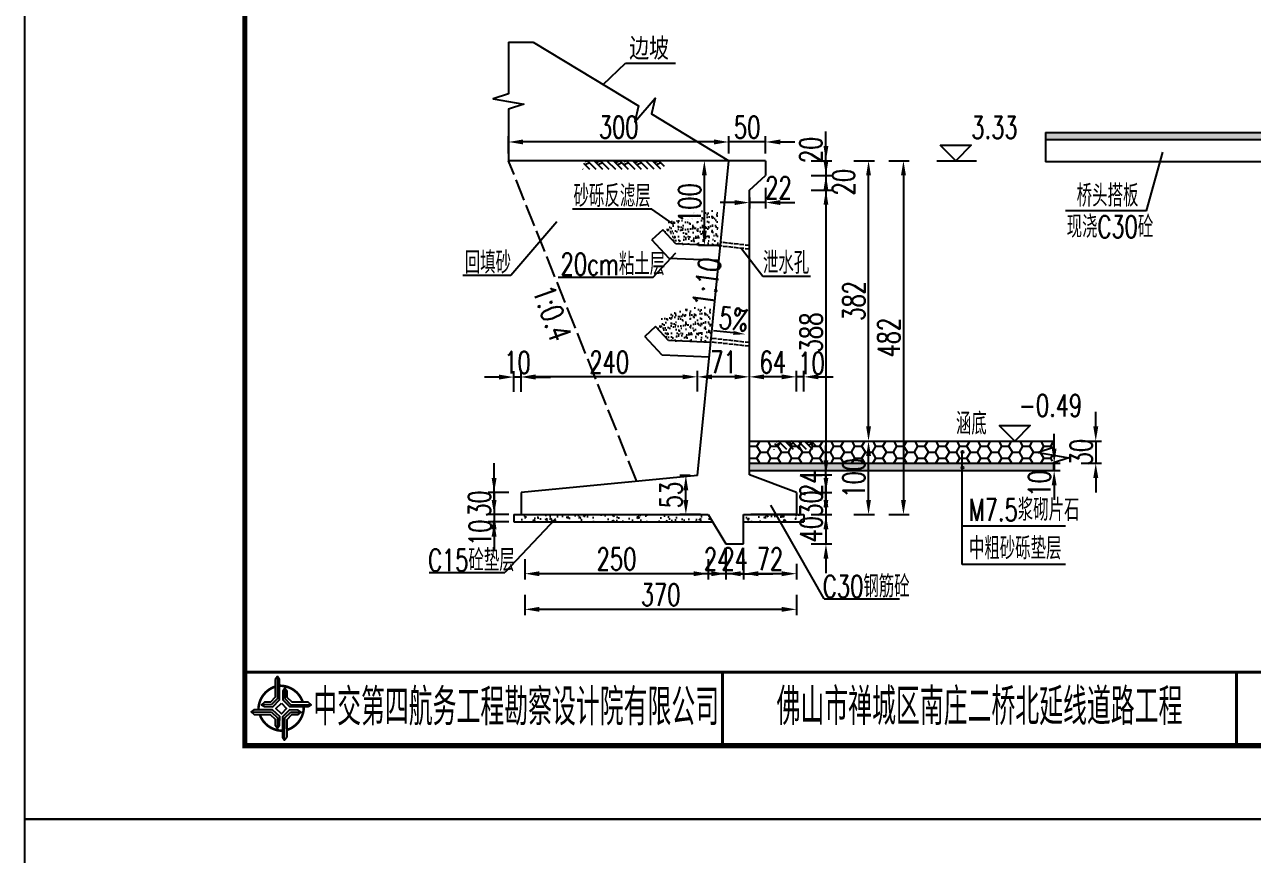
# Model space of a CAD drawing. Header units: millimetres. Extents: x -475 to 1205, y -1212 to 867.
# Drawn here: x -475.2 to -308, y 565.1 to 678.1 of the extents above; entities that cross this region are included whole.
import ezdxf
from ezdxf.enums import TextEntityAlignment as Align

# ---------------------------------------------------------------- set-up
doc = ezdxf.new("R2010")
doc.units = ezdxf.units.MM
doc.header["$LTSCALE"] = 0.25
doc.header["$PDMODE"] = 32
doc.header["$PDSIZE"] = 0.5
doc.linetypes.add('ACAD_ISO02W100', pattern=[15, 12, -3])
doc.linetypes.add('HIDDEN', pattern=[0.375, 0.25, -0.125])
for name, color, linetype in [('DIM', 2, 'Continuous'), ('lk', 7, 'Continuous'), ('图框', 7, 'Continuous'), ('填充', 8, 'Continuous'), ('文字', 7, 'Continuous'), ('文字字符', 7, 'Continuous'), ('标注', 4, 'Continuous'), ('次轮廓线', 7, 'Continuous'), ('箱体', 1, 'Continuous'), ('虚线', 2, 'ACAD_ISO02W100'), ('钢筋', 6, 'Continuous')]:
    doc.layers.add(name, color=color, linetype=linetype)
doc.styles.get("Standard").update_dxf_attribs({"font": 'simplex1.shx', "width": 0.7, "bigfont": 'hztxt.shx'})
doc.styles.add('XGsz', font='simplex1.shx', dxfattribs={"width": 0.8, "bigfont": 'hztxt.shx'})
doc.dimstyles.new('STANDARD-100', dxfattribs={"dimscale": 0, "dimtxt": 3, "dimasz": 2, "dimexe": 0.8, "dimexo": 1, "dimgap": 0.5, "dimtad": 1, "dimdec": 0, "dimlfac": 10, "dimzin": 9, "dimdsep": 46, "dimtxsty": 'Standard', "dimcen": 0.5, "dimclrd": 256, "dimclre": 256, "dimclrt": 7, "dimadec": 0, "dimazin": 2, "dimtfac": 1, "dimtdec": 0, "dimtix": 1, "dimtmove": 2, "dimatfit": 3, "dimfxl": 0, "dimtolj": 1, "dimtzin": 0, "dimlwd": -1, "dimlwe": -1, "dimarcsym": 0})

# ---------------------------------------------------------------- blocks, each defined once
blk = doc.blocks.new('*D384')
at = {"layer": 'Defpoints', "color": 0}
for p in [(-409.29, 662.13), (-409.29, 659.58), (-379.29, 659.58)]:
    blk.add_point(p, dxfattribs=at)
at = {"layer": '标注'}
for p, q in [((-409.29, 660.58), (-409.29, 662.93)), ((-381.29, 662.13), (-407.29, 662.13)), ((-379.29, 660.58), (-379.29, 662.93))]:
    blk.add_line(p, q, dxfattribs=at)
for points in [[(-407.29, 662.47), (-407.29, 661.8), (-409.29, 662.13)], [(-381.29, 662.47), (-381.29, 661.8), (-379.29, 662.13)]]:
    blk.add_solid(points, dxfattribs=at)
at = {"layer": '标注', "color": 7, "insert": (-394.29, 664.13), "char_height": 3, "attachment_point": 5}
blk.add_mtext('\\A1;300', dxfattribs=at)
blk = doc.blocks.new('*D402')
at = {"layer": 'Defpoints', "color": 0}
for p in [(-342.07, 621.38), (-342.07, 618.38), (-329.34, 618.38)]:
    blk.add_point(p, dxfattribs=at)
at = {"layer": '标注'}
for p, q in [((-329.34, 623.38), (-329.34, 625.38)), ((-331.34, 621.38), (-328.54, 621.38)), ((-329.34, 621.38), (-329.34, 618.38)), ((-331.34, 618.38), (-328.54, 618.38)), ((-329.34, 616.38), (-329.34, 614.38))]:
    blk.add_line(p, q, dxfattribs=at)
for points in [[(-329.67, 623.38), (-329, 623.38), (-329.34, 621.38)], [(-329.67, 616.38), (-329, 616.38), (-329.34, 618.38)]]:
    blk.add_solid(points, dxfattribs=at)
at = {"layer": '标注', "color": 7, "insert": (-331.34, 619.88), "char_height": 3, "attachment_point": 5, "rotation": 90}
blk.add_mtext('\\A1;30', dxfattribs=at)
blk = doc.blocks.new('*D403')
at = {"layer": 'Defpoints', "color": 0}
for p in [(-341.96, 618.38), (-341.96, 617.38), (-335, 617.38)]:
    blk.add_point(p, dxfattribs=at)
at = {"layer": '标注'}
for p, q in [((-335, 620.38), (-335, 622.38)), ((-337, 618.38), (-334.2, 618.38)), ((-337, 617.38), (-334.2, 617.38)), ((-335, 618.38), (-335, 617.38)), ((-335, 615.38), (-335, 613.38))]:
    blk.add_line(p, q, dxfattribs=at)
for points in [[(-335.33, 620.38), (-334.67, 620.38), (-335, 618.38)], [(-335.33, 615.38), (-334.67, 615.38), (-335, 617.38)]]:
    blk.add_solid(points, dxfattribs=at)
at = {"layer": '标注', "color": 7, "insert": (-337, 615.62), "char_height": 3, "attachment_point": 5, "rotation": 90}
blk.add_mtext('\\A1;10', dxfattribs=at)
blk = doc.blocks.new('*D385')
at = {"layer": 'Defpoints', "color": 0}
for p in [(-407.07, 611.38), (-370.09, 607.28), (-407.07, 598.47)]:
    blk.add_point(p, dxfattribs=at)
at = {"layer": '标注'}
for p, q in [((-407.07, 600.47), (-407.07, 597.67)), ((-370.09, 600.47), (-370.09, 597.67)), ((-372.09, 598.47), (-405.07, 598.47))]:
    blk.add_line(p, q, dxfattribs=at)
for points in [[(-405.07, 598.81), (-405.07, 598.14), (-407.07, 598.47)], [(-372.09, 598.81), (-372.09, 598.14), (-370.09, 598.47)]]:
    blk.add_solid(points, dxfattribs=at)
at = {"layer": '标注', "color": 7, "insert": (-388.58, 600.47), "char_height": 3, "attachment_point": 5}
blk.add_mtext('\\A1;370', dxfattribs=at)
blk = doc.blocks.new('*D386')
at = {"layer": 'Defpoints', "color": 0}
for p in [(-376.49, 630.14), (-376.49, 627.95), (-370.09, 621.39)]:
    blk.add_point(p, dxfattribs=at)
at = {"layer": '标注'}
for p, q in [((-376.49, 628.95), (-376.49, 630.94)), ((-370.09, 628.14), (-370.09, 630.94)), ((-372.09, 630.14), (-374.49, 630.14))]:
    blk.add_line(p, q, dxfattribs=at)
for points in [[(-374.49, 630.47), (-374.49, 629.81), (-376.49, 630.14)], [(-372.09, 630.47), (-372.09, 629.81), (-370.09, 630.14)]]:
    blk.add_solid(points, dxfattribs=at)
at = {"layer": '标注', "color": 7, "insert": (-373.29, 632.14), "char_height": 3, "attachment_point": 5}
blk.add_mtext('\\A1;64', dxfattribs=at)
blk = doc.blocks.new('*D387')
at = {"layer": 'Defpoints', "color": 0}
for p in [(-377.29, 605.66), (-370.09, 605.66), (-377.29, 603.33)]:
    blk.add_point(p, dxfattribs=at)
at = {"layer": '标注'}
for p, q in [((-377.29, 604.66), (-377.29, 602.53)), ((-370.09, 604.66), (-370.09, 602.53)), ((-372.09, 603.33), (-375.29, 603.33))]:
    blk.add_line(p, q, dxfattribs=at)
for points in [[(-375.29, 603.66), (-375.29, 602.99), (-377.29, 603.33)], [(-372.09, 603.66), (-372.09, 602.99), (-370.09, 603.33)]]:
    blk.add_solid(points, dxfattribs=at)
at = {"layer": '标注', "color": 7, "insert": (-373.69, 605.33), "char_height": 3, "attachment_point": 5}
blk.add_mtext('\\A1;72', dxfattribs=at)
blk = doc.blocks.new('*D388')
at = {"layer": 'Defpoints', "color": 0}
for p in [(-370.09, 659.58), (-370.04, 657.58), (-366.07, 657.58)]:
    blk.add_point(p, dxfattribs=at)
at = {"layer": '标注'}
for p, q in [((-366.07, 661.58), (-366.07, 663.58)), ((-368.07, 659.58), (-365.27, 659.58)), ((-366.07, 659.58), (-366.07, 657.58)), ((-368.07, 657.58), (-365.27, 657.58)), ((-366.07, 655.58), (-366.07, 653.58))]:
    blk.add_line(p, q, dxfattribs=at)
for points in [[(-366.4, 661.58), (-365.74, 661.58), (-366.07, 659.58)], [(-366.4, 655.58), (-365.74, 655.58), (-366.07, 657.58)]]:
    blk.add_solid(points, dxfattribs=at)
at = {"layer": '标注', "color": 7, "insert": (-368.11, 661.05), "char_height": 3, "attachment_point": 5, "rotation": 90}
blk.add_mtext('\\A1;20', dxfattribs=at)
blk = doc.blocks.new('*D389')
at = {"layer": 'Defpoints', "color": 0}
for p in [(-368.99, 657.58), (-370.09, 655.58), (-366.07, 655.58)]:
    blk.add_point(p, dxfattribs=at)
at = {"layer": '标注'}
for p, q in [((-366.07, 659.58), (-366.07, 661.58)), ((-367.99, 657.58), (-365.27, 657.58)), ((-366.07, 657.58), (-366.07, 655.58)), ((-368.07, 655.58), (-365.27, 655.58)), ((-366.07, 653.58), (-366.07, 651.58))]:
    blk.add_line(p, q, dxfattribs=at)
for points in [[(-366.4, 659.58), (-365.74, 659.58), (-366.07, 657.58)], [(-366.4, 653.58), (-365.74, 653.58), (-366.07, 655.58)]]:
    blk.add_solid(points, dxfattribs=at)
at = {"layer": '标注', "color": 7, "insert": (-363.66, 656.66), "char_height": 3, "attachment_point": 5, "rotation": 90}
blk.add_mtext('\\A1;20', dxfattribs=at)
blk = doc.blocks.new('*D390')
at = {"layer": 'Defpoints', "color": 0}
for p in [(-367.02, 659.58), (-366.04, 611.38), (-355.52, 611.38)]:
    blk.add_point(p, dxfattribs=at)
at = {"layer": '标注'}
for p, q in [((-357.52, 659.58), (-354.72, 659.58)), ((-355.52, 657.58), (-355.52, 613.38)), ((-357.52, 611.38), (-354.72, 611.38))]:
    blk.add_line(p, q, dxfattribs=at)
for points in [[(-355.85, 657.58), (-355.18, 657.58), (-355.52, 659.58)], [(-355.85, 613.38), (-355.18, 613.38), (-355.52, 611.38)]]:
    blk.add_solid(points, dxfattribs=at)
at = {"layer": '标注', "color": 7, "insert": (-357.52, 635.48), "char_height": 3, "attachment_point": 5, "rotation": 90}
blk.add_mtext('\\A1;482', dxfattribs=at)
blk = doc.blocks.new('*D391')
at = {"layer": 'Defpoints', "color": 0}
for p in [(-368.18, 655.58), (-369.3, 616.78), (-366.07, 616.78)]:
    blk.add_point(p, dxfattribs=at)
at = {"layer": '标注'}
for p, q in [((-367.18, 655.58), (-365.27, 655.58)), ((-366.07, 653.58), (-366.07, 618.78)), ((-368.07, 616.78), (-365.27, 616.78))]:
    blk.add_line(p, q, dxfattribs=at)
for points in [[(-366.4, 653.58), (-365.74, 653.58), (-366.07, 655.58)], [(-366.4, 618.78), (-365.74, 618.78), (-366.07, 616.78)]]:
    blk.add_solid(points, dxfattribs=at)
at = {"layer": '标注', "color": 7, "insert": (-368.07, 636.18), "char_height": 3, "attachment_point": 5, "rotation": 90}
blk.add_mtext('\\A1;388', dxfattribs=at)
blk = doc.blocks.new('*D392')
at = {"layer": 'Defpoints', "color": 0}
for p in [(-364.05, 621.38), (-360.27, 621.38), (-364.05, 611.38)]:
    blk.add_point(p, dxfattribs=at)
at = {"layer": '标注'}
for p, q in [((-362.27, 621.38), (-359.47, 621.38)), ((-360.27, 613.38), (-360.27, 619.38)), ((-362.27, 611.38), (-359.47, 611.38))]:
    blk.add_line(p, q, dxfattribs=at)
for points in [[(-360.6, 619.38), (-359.94, 619.38), (-360.27, 621.38)], [(-360.6, 613.38), (-359.94, 613.38), (-360.27, 611.38)]]:
    blk.add_solid(points, dxfattribs=at)
at = {"layer": '标注', "color": 7, "insert": (-362.27, 616.38), "char_height": 3, "attachment_point": 5, "rotation": 90}
blk.add_mtext('\\A1;100', dxfattribs=at)
blk = doc.blocks.new('*D393')
at = {"layer": 'Defpoints', "color": 0}
for p in [(-370.09, 616.78), (-366.89, 614.38), (-366.07, 614.38)]:
    blk.add_point(p, dxfattribs=at)
at = {"layer": '标注'}
for p, q in [((-366.07, 618.78), (-366.07, 620.78)), ((-368.07, 616.78), (-365.27, 616.78)), ((-366.07, 616.78), (-366.07, 614.38)), ((-366.07, 614.38), (-365.27, 614.38)), ((-366.07, 612.38), (-366.07, 610.38))]:
    blk.add_line(p, q, dxfattribs=at)
for points in [[(-366.4, 618.78), (-365.74, 618.78), (-366.07, 616.78)], [(-366.4, 612.38), (-365.74, 612.38), (-366.07, 614.38)]]:
    blk.add_solid(points, dxfattribs=at)
at = {"layer": '标注', "color": 7, "insert": (-368.07, 615.58), "char_height": 3, "attachment_point": 5, "rotation": 90}
blk.add_mtext('\\A1;24', dxfattribs=at)
blk = doc.blocks.new('*D394')
at = {"layer": 'Defpoints', "color": 0}
for p in [(-366.57, 611.38), (-370.09, 607.38), (-366.07, 607.38)]:
    blk.add_point(p, dxfattribs=at)
at = {"layer": '标注'}
for p, q in [((-366.07, 613.38), (-366.07, 615.38)), ((-366.07, 611.38), (-365.27, 611.38)), ((-366.07, 611.38), (-366.07, 607.38)), ((-368.07, 607.38), (-365.27, 607.38)), ((-366.07, 605.38), (-366.07, 603.38))]:
    blk.add_line(p, q, dxfattribs=at)
for points in [[(-366.4, 613.38), (-365.74, 613.38), (-366.07, 611.38)], [(-366.4, 605.38), (-365.74, 605.38), (-366.07, 607.38)]]:
    blk.add_solid(points, dxfattribs=at)
at = {"layer": '标注', "color": 7, "insert": (-368.07, 609.38), "char_height": 3, "attachment_point": 5, "rotation": 90}
blk.add_mtext('\\A1;40', dxfattribs=at)
blk = doc.blocks.new('*D395')
at = {"layer": 'Defpoints', "color": 0}
for p in [(-370.09, 614.38), (-370.09, 611.38), (-366.07, 611.38)]:
    blk.add_point(p, dxfattribs=at)
at = {"layer": '标注'}
for p, q in [((-366.07, 616.38), (-366.07, 618.38)), ((-368.07, 614.38), (-365.27, 614.38)), ((-366.07, 614.38), (-366.07, 611.38)), ((-368.07, 611.38), (-365.27, 611.38)), ((-366.07, 609.38), (-366.07, 607.38))]:
    blk.add_line(p, q, dxfattribs=at)
for points in [[(-366.4, 616.38), (-365.74, 616.38), (-366.07, 614.38)], [(-366.4, 609.38), (-365.74, 609.38), (-366.07, 611.38)]]:
    blk.add_solid(points, dxfattribs=at)
at = {"layer": '标注', "color": 7, "insert": (-368.07, 612.88), "char_height": 3, "attachment_point": 5, "rotation": 90}
blk.add_mtext('\\A1;30', dxfattribs=at)
blk = doc.blocks.new('*D396')
at = {"layer": 'Defpoints', "color": 0}
for p in [(-407.07, 611.38), (-382.09, 608.05), (-407.07, 603.33)]:
    blk.add_point(p, dxfattribs=at)
at = {"layer": '标注'}
for p, q in [((-407.07, 605.33), (-407.07, 602.53)), ((-382.09, 605.33), (-382.09, 602.53)), ((-384.09, 603.33), (-405.07, 603.33))]:
    blk.add_line(p, q, dxfattribs=at)
for points in [[(-405.07, 603.66), (-405.07, 602.99), (-407.07, 603.33)], [(-384.09, 603.66), (-384.09, 602.99), (-382.09, 603.33)]]:
    blk.add_solid(points, dxfattribs=at)
at = {"layer": '标注', "color": 7, "insert": (-394.58, 605.33), "char_height": 3, "attachment_point": 5}
blk.add_mtext('\\A1;250', dxfattribs=at)
blk = doc.blocks.new('*D397')
at = {"layer": 'Defpoints', "color": 0}
for p in [(-407.57, 630.14), (-383.57, 616.69), (-407.57, 612.88)]:
    blk.add_point(p, dxfattribs=at)
at = {"layer": '标注'}
for p, q in [((-407.57, 628.14), (-407.57, 630.94)), ((-383.57, 628.14), (-383.57, 630.94)), ((-385.57, 630.14), (-405.57, 630.14))]:
    blk.add_line(p, q, dxfattribs=at)
for points in [[(-405.57, 630.47), (-405.57, 629.81), (-407.57, 630.14)], [(-385.57, 630.47), (-385.57, 629.81), (-383.57, 630.14)]]:
    blk.add_solid(points, dxfattribs=at)
at = {"layer": '标注', "color": 7, "insert": (-395.57, 632.14), "char_height": 3, "attachment_point": 5}
blk.add_mtext('\\A1;240', dxfattribs=at)
blk = doc.blocks.new('*D404')
at = {"layer": 'Defpoints', "color": 0}
for p in [(-379.69, 607.38), (-377.29, 607.38), (-379.69, 603.33)]:
    blk.add_point(p, dxfattribs=at)
at = {"layer": '标注'}
for p, q in [((-379.69, 605.33), (-379.69, 602.53)), ((-377.29, 605.33), (-377.29, 602.53)), ((-381.69, 603.33), (-383.69, 603.33)), ((-377.29, 603.33), (-379.69, 603.33)), ((-375.29, 603.33), (-373.29, 603.33))]:
    blk.add_line(p, q, dxfattribs=at)
for points in [[(-381.69, 603.66), (-381.69, 602.99), (-379.69, 603.33)], [(-375.29, 603.66), (-375.29, 602.99), (-377.29, 603.33)]]:
    blk.add_solid(points, dxfattribs=at)
at = {"layer": '标注', "color": 7, "insert": (-378.49, 605.33), "char_height": 3, "attachment_point": 5}
blk.add_mtext('\\A1;24', dxfattribs=at)
blk = doc.blocks.new('*D405')
at = {"layer": 'Defpoints', "color": 0}
for p in [(-379.69, 607.38), (-382.09, 605.9), (-382.09, 603.33)]:
    blk.add_point(p, dxfattribs=at)
at = {"layer": '标注'}
for p, q in [((-379.69, 605.33), (-379.69, 602.53)), ((-382.09, 604.9), (-382.09, 602.53)), ((-384.09, 603.33), (-386.09, 603.33)), ((-379.69, 603.33), (-382.09, 603.33)), ((-377.69, 603.33), (-375.69, 603.33))]:
    blk.add_line(p, q, dxfattribs=at)
for points in [[(-384.09, 603.66), (-384.09, 602.99), (-382.09, 603.33)], [(-377.69, 603.66), (-377.69, 602.99), (-379.69, 603.33)]]:
    blk.add_solid(points, dxfattribs=at)
at = {"layer": '标注', "color": 7, "insert": (-380.89, 605.33), "char_height": 3, "attachment_point": 5}
blk.add_mtext('\\A1;24', dxfattribs=at)
blk = doc.blocks.new('*D398')
at = {"layer": 'Defpoints', "color": 0}
for p in [(-383.56, 630.14), (-376.49, 622.33), (-383.56, 616.79)]:
    blk.add_point(p, dxfattribs=at)
at = {"layer": '标注'}
for p, q in [((-383.56, 628.14), (-383.56, 630.94)), ((-376.49, 628.14), (-376.49, 630.94)), ((-378.49, 630.14), (-381.56, 630.14))]:
    blk.add_line(p, q, dxfattribs=at)
for points in [[(-381.56, 630.47), (-381.56, 629.81), (-383.56, 630.14)], [(-378.49, 630.47), (-378.49, 629.81), (-376.49, 630.14)]]:
    blk.add_solid(points, dxfattribs=at)
at = {"layer": '标注', "color": 7, "insert": (-380.03, 632.14), "char_height": 3, "attachment_point": 5}
blk.add_mtext('\\A1;71', dxfattribs=at)
blk = doc.blocks.new('*D406')
at = {"layer": 'Defpoints', "color": 0}
for p in [(-407.57, 614.38), (-411.24, 611.38), (-408.57, 611.38)]:
    blk.add_point(p, dxfattribs=at)
at = {"layer": '标注'}
for p, q in [((-411.24, 616.38), (-411.24, 618.38)), ((-409.24, 614.38), (-412.04, 614.38)), ((-411.24, 614.38), (-411.24, 611.38)), ((-409.57, 611.38), (-412.04, 611.38)), ((-411.24, 609.38), (-411.24, 607.38))]:
    blk.add_line(p, q, dxfattribs=at)
for points in [[(-411.58, 616.38), (-410.91, 616.38), (-411.24, 614.38)], [(-411.58, 609.38), (-410.91, 609.38), (-411.24, 611.38)]]:
    blk.add_solid(points, dxfattribs=at)
at = {"layer": '标注', "color": 7, "insert": (-413.24, 612.88), "char_height": 3, "attachment_point": 5, "rotation": 90}
blk.add_mtext('\\A1;30', dxfattribs=at)
blk = doc.blocks.new('*D407')
at = {"layer": 'Defpoints', "color": 0}
for p in [(-385.14, 616.69), (-383.57, 616.69), (-382.09, 611.38)]:
    blk.add_point(p, dxfattribs=at)
at = {"layer": '标注'}
for p, q in [((-384.57, 616.69), (-385.94, 616.69)), ((-385.14, 613.38), (-385.14, 614.69)), ((-383.14, 611.38), (-385.94, 611.38))]:
    blk.add_line(p, q, dxfattribs=at)
for points in [[(-385.47, 614.69), (-384.81, 614.69), (-385.14, 616.69)], [(-385.47, 613.38), (-384.81, 613.38), (-385.14, 611.38)]]:
    blk.add_solid(points, dxfattribs=at)
at = {"layer": '标注', "color": 7, "insert": (-387.14, 614.04), "char_height": 3, "attachment_point": 5, "rotation": 90}
blk.add_mtext('\\A1;53', dxfattribs=at)
blk = doc.blocks.new('*D399')
at = {"layer": 'Defpoints', "color": 0}
for p in [(-365.9, 659.58), (-360.27, 659.58), (-363.43, 621.38)]:
    blk.add_point(p, dxfattribs=at)
at = {"layer": '标注'}
for p, q in [((-362.27, 659.58), (-359.47, 659.58)), ((-360.27, 623.38), (-360.27, 657.58)), ((-362.27, 621.38), (-359.47, 621.38))]:
    blk.add_line(p, q, dxfattribs=at)
for points in [[(-360.6, 657.58), (-359.94, 657.58), (-360.27, 659.58)], [(-360.6, 623.38), (-359.94, 623.38), (-360.27, 621.38)]]:
    blk.add_solid(points, dxfattribs=at)
at = {"layer": '标注', "color": 7, "insert": (-362.27, 640.48), "char_height": 3, "attachment_point": 5, "rotation": 90}
blk.add_mtext('\\A1;382', dxfattribs=at)
blk = doc.blocks.new('*D400')
at = {"layer": 'Defpoints', "color": 0}
for p in [(-370.09, 630.14), (-370.09, 622.36), (-369.09, 621.08)]:
    blk.add_point(p, dxfattribs=at)
at = {"layer": '标注'}
for p, q in [((-370.09, 628.14), (-370.09, 630.94)), ((-369.09, 628.14), (-369.09, 630.94)), ((-372.09, 630.14), (-374.09, 630.14)), ((-369.09, 630.14), (-370.09, 630.14)), ((-367.09, 630.14), (-365.09, 630.14))]:
    blk.add_line(p, q, dxfattribs=at)
for points in [[(-372.09, 630.47), (-372.09, 629.81), (-370.09, 630.14)], [(-367.09, 630.47), (-367.09, 629.81), (-369.09, 630.14)]]:
    blk.add_solid(points, dxfattribs=at)
at = {"layer": '标注', "color": 7, "insert": (-368.04, 632), "char_height": 3, "attachment_point": 5}
blk.add_mtext('\\A1;10', dxfattribs=at)
blk = doc.blocks.new('*D408')
at = {"layer": 'Defpoints', "color": 0}
for p in [(-374.29, 657.58), (-376.48, 655.58), (-376.48, 653.88)]:
    blk.add_point(p, dxfattribs=at)
at = {"layer": '标注'}
for p, q in [((-374.29, 655.88), (-374.29, 653.08)), ((-378.48, 653.88), (-380.48, 653.88)), ((-376.48, 654.58), (-376.48, 653.08)), ((-374.29, 653.88), (-376.48, 653.88)), ((-372.29, 653.88), (-370.29, 653.88))]:
    blk.add_line(p, q, dxfattribs=at)
for points in [[(-378.48, 654.21), (-378.48, 653.54), (-376.48, 653.88)], [(-372.29, 654.21), (-372.29, 653.54), (-374.29, 653.88)]]:
    blk.add_solid(points, dxfattribs=at)
at = {"layer": '标注', "color": 7, "insert": (-372.53, 655.9), "char_height": 3, "attachment_point": 5}
blk.add_mtext('\\A1;22', dxfattribs=at)
blk = doc.blocks.new('*D401')
at = {"layer": 'Defpoints', "color": 0}
for p in [(-379.29, 662.13), (-379.29, 659.58), (-374.29, 659.58)]:
    blk.add_point(p, dxfattribs=at)
at = {"layer": '标注'}
for p, q in [((-381.29, 662.13), (-383.29, 662.13)), ((-379.29, 660.58), (-379.29, 662.93)), ((-374.29, 662.13), (-379.29, 662.13)), ((-374.29, 660.58), (-374.29, 662.93)), ((-372.29, 662.13), (-370.29, 662.13))]:
    blk.add_line(p, q, dxfattribs=at)
for points in [[(-381.29, 662.47), (-381.29, 661.8), (-379.29, 662.13)], [(-372.29, 662.47), (-372.29, 661.8), (-374.29, 662.13)]]:
    blk.add_solid(points, dxfattribs=at)
at = {"layer": '标注', "color": 7, "insert": (-376.79, 664.13), "char_height": 3, "attachment_point": 5}
blk.add_mtext('\\A1;50', dxfattribs=at)
blk = doc.blocks.new('*D409')
at = {"layer": 'Defpoints', "color": 0}
for p in [(-408.57, 630.11), (-408.57, 611.38), (-407.57, 611.38)]:
    blk.add_point(p, dxfattribs=at)
at = {"layer": '标注'}
for p, q in [((-408.57, 628.11), (-408.57, 630.91)), ((-407.57, 628.11), (-407.57, 630.91)), ((-410.57, 630.11), (-412.57, 630.11)), ((-407.57, 630.11), (-408.57, 630.11)), ((-405.57, 630.11), (-403.57, 630.11))]:
    blk.add_line(p, q, dxfattribs=at)
for points in [[(-410.57, 630.44), (-410.57, 629.77), (-408.57, 630.11)], [(-405.57, 630.44), (-405.57, 629.77), (-407.57, 630.11)]]:
    blk.add_solid(points, dxfattribs=at)
at = {"layer": '标注', "color": 7, "insert": (-408.07, 632.11), "char_height": 3, "attachment_point": 5}
blk.add_mtext('\\A1;10', dxfattribs=at)
blk = doc.blocks.new('*D438')
at = {"layer": 'Defpoints', "color": 0}
for p in [(-382.62, 659.58), (-376.48, 659.58), (-376.48, 648.03)]:
    blk.add_point(p, dxfattribs=at)
at = {"layer": '标注'}
for p, q in [((-380.62, 659.58), (-383.42, 659.58)), ((-382.62, 650.03), (-382.62, 657.58)), ((-380.62, 648.03), (-383.42, 648.03))]:
    blk.add_line(p, q, dxfattribs=at)
for points in [[(-382.96, 657.58), (-382.29, 657.58), (-382.62, 659.58)], [(-382.96, 650.03), (-382.29, 650.03), (-382.62, 648.03)]]:
    blk.add_solid(points, dxfattribs=at)
at = {"layer": '标注', "color": 7, "insert": (-384.62, 653.8), "char_height": 3, "attachment_point": 5, "rotation": 90}
blk.add_mtext('\\A1;100', dxfattribs=at)
blk = doc.blocks.new('tb')
at = {"lineweight": -3}
h = blk.add_hatch(color=256, dxfattribs=at)
h.paths.add_polyline_path([(-1.23, -0.13), (-3.78, -0.14), (-4.14, -0.41), (-1.4, -0.44), (-0.56, -1.24), (-0.54, -2.62), (-0.27, -2.2), (-0.26, -1.06)])
h.paths.add_polyline_path([(0.13, -1.08), (0.14, -3.86), (0.41, -4.26), (0.44, -1.24), (1.25, -0.43), (2.66, -0.43), (2.26, -0.16), (1.07, -0.15)])
h.paths.add_polyline_path([(1.08, 0.3), (3.62, 0.3), (4.02, 0.56), (1.25, 0.57), (0.43, 1.39), (0.43, 2.8), (0.16, 2.41), (0.15, 1.24)])
h.paths.add_polyline_path([(-0.28, 1.21), (-0.28, 3.99), (-0.56, 4.39), (-0.57, 1.41), (-1.38, 0.6), (-2.74, 0.56), (-2.33, 0.3), (-1.2, 0.29)])
for p, q in [((-0.56, 4.39), (-0.57, 1.41)), ((0.43, 2.8), (0.43, 1.39)), ((-1.38, 0.6), (-2.74, 0.56)), ((-0.57, 1.41), (-1.38, 0.6)), ((0.43, 1.39), (1.25, 0.57)), ((1.25, 0.57), (4.02, 0.56)), ((-4.14, -0.41), (-1.4, -0.44)), ((-1.4, -0.44), (-0.56, -1.24)), ((-0.56, -1.24), (-0.54, -2.62)), ((0.41, -4.26), (0.44, -1.24)), ((0.44, -1.24), (1.25, -0.43)), ((1.25, -0.43), (2.66, -0.43))]:
    blk.add_line(p, q, dxfattribs=at)
at = {"lineweight": -3, "flags": 128}
for points in [[(-0.9, 3.99), (-0.9, 1.58), (-1.53, 0.91), (-2.34, 0.91), (-2.74, 0.56), (-2.33, 0.3), (-1.2, 0.29), (-0.28, 1.21), (-0.28, 3.99), (-0.56, 4.39)], [(3.62, 0.92), (1.43, 0.92), (0.77, 1.54), (0.77, 2.38), (0.43, 2.8), (0.16, 2.41), (0.15, 1.24), (1.08, 0.3), (3.62, 0.3), (4.02, 0.56)], [(-0.04, 0.77), (0.68, 0.04), (-0.04, -0.69), (-0.77, 0.05)], [(-3.73, -0.76), (-1.54, -0.76), (-0.89, -1.39), (-0.89, -2.21), (-0.54, -2.62), (-0.27, -2.2), (-0.26, -1.06), (-1.23, -0.13), (-3.78, -0.14), (-4.14, -0.41)], [(0.75, -3.85), (0.75, -1.43), (1.4, -0.78), (2.26, -0.78), (2.66, -0.43), (2.26, -0.16), (1.07, -0.15), (0.13, -1.08), (0.14, -3.86), (0.41, -4.26)]]:
    blk.add_lwpolyline(points, close=True, dxfattribs=at)
at = {"lineweight": -3, "const_width": 0.35, "flags": 128}
for points in [[(-0.9, 3.02, 0.324167), (-3.16, -0.14)], [(2.88, 0.92, 0.324403), (-0.24, 3.15)], [(0.75, -2.86, 0.325418), (3.02, 0.26)], [(-2.98, -0.76, 0.322976), (0.14, -2.98)]]:
    blk.add_lwpolyline(points, format="xyb", dxfattribs=at)
blk = doc.blocks.new('*D615')
at = {"layer": 'Defpoints', "color": 0}
for p in [(-411.24, 610.38), (-407.57, 611.38), (-407.57, 610.38)]:
    blk.add_point(p, dxfattribs=at)
at = {"layer": '标注'}
for p, q in [((-411.24, 613.38), (-411.24, 615.38)), ((-409.24, 611.38), (-412.04, 611.38)), ((-409.24, 610.38), (-412.04, 610.38)), ((-411.24, 611.38), (-411.24, 610.38)), ((-411.24, 608.38), (-411.24, 606.38))]:
    blk.add_line(p, q, dxfattribs=at)
for points in [[(-411.58, 613.38), (-410.91, 613.38), (-411.24, 611.38)], [(-411.58, 608.38), (-410.91, 608.38), (-411.24, 610.38)]]:
    blk.add_solid(points, dxfattribs=at)
at = {"layer": '标注', "color": 7, "insert": (-413.16, 608.91), "char_height": 3, "attachment_point": 5, "rotation": 90}
blk.add_mtext('\\A1;10', dxfattribs=at)
blk = doc.blocks.new('123')
at = {"layer": '图框', "color": 2}
blk.add_lwpolyline([(370.03, 635.68), (370.03, 932.68), (-49.97, 932.68), (-49.97, 635.68)], close=True, dxfattribs=at)

msp = doc.modelspace()

# ---------------------------------------------------------------- hatches: boundary and pattern name
at = {"layer": 'DIM'}
h = msp.add_hatch(dxfattribs=at)
h.set_pattern_fill('ANSI31', color=8, scale=5, style=0)
h.set_pattern_definition([(135, (-363.37974, 728.7242), (0.4419417, 0.4419417), [])])
edge = h.paths.add_edge_path()
edge.add_line((-399.002, 659.576), (-393.335, 659.576))
edge.add_line((-393.335, 659.576), (-393.335, 658.435))
edge.add_line((-393.335, 658.435), (-399.195, 658.435))
h = msp.add_hatch(dxfattribs=at)
h.set_pattern_fill('ANSI31', color=8, scale=5, style=0)
h.set_pattern_definition([(135, (-358.0839, 728.7242), (0.4419417, 0.4419417), [])])
edge = h.paths.add_edge_path()
edge.add_line((-393.706, 659.576), (-388.04, 659.576))
edge.add_line((-388.04, 659.576), (-388.04, 658.435))
edge.add_line((-388.04, 658.435), (-393.899, 658.435))
h = msp.add_hatch(dxfattribs=at)
h.set_pattern_fill('ANSI31', color=8, scale=5, style=0)
h.set_pattern_definition([(135, (-337.3658, 690.5242), (0.4419417, 0.4419417), [])])
edge = h.paths.add_edge_path()
edge.add_line((-372.988, 621.376), (-367.322, 621.376))
edge.add_line((-367.322, 621.376), (-367.322, 620.235))
edge.add_line((-367.322, 620.235), (-373.181, 620.235))
at = {"layer": '填充'}
h = msp.add_hatch(dxfattribs=at)
h.set_pattern_fill('AR-SAND', color=256, scale=0.02, style=0)
h.set_pattern_definition([(37.5, (-480.57915, 558.7288), (-0.0320006, 0.9788265), [0, -0.77216, 0, -0.8636, 0, -0.8255]), (7.5, (-480.5792, 558.7288), (0.899047, 1.43365), [0, -0.41656, 0, -0.69596, 0, -0.2667]), (327.5, (-481.204, 558.7288), (1.581985, 0.0028744), [0, -0.254, 0, -0.9144, 0, -1.1938]), (317.5, (-481.204, 558.7288), (1.527113, 0.445859), [0, -0.127, 0, -0.59944, 0, -0.6858])])
edge = h.paths.add_edge_path()
edge.add_spline(control_points=[(-380.788, 652.731), (-382.799, 652.953), (-385.432, 652.711), (-387.088, 651.526)], knot_values=[0, 0, 0, 0, 6.0685249, 6.0685249, 6.0685249, 6.0685249], degree=3, periodic=0)
edge.add_spline(control_points=[(-387.088, 651.526), (-387.598, 651.162), (-388.016, 650.708), (-388.294, 650.151)], knot_values=[6.0685249, 6.0685249, 6.0685249, 6.0685249, 7.9368424, 7.9368424, 7.9368424, 7.9368424], degree=3, periodic=0)
edge.add_line((-388.294, 650.151), (-386.521, 648.238))
edge.add_line((-386.521, 648.238), (-380.788, 647.994))
edge.add_line((-380.788, 647.994), (-380.788, 652.731))
h = msp.add_hatch(dxfattribs=at)
h.set_pattern_fill('AR-SAND', color=256, scale=0.02, style=0)
h.set_pattern_definition([(37.5, (-481.55135, 545.5617), (-0.0320006, 0.9788265), [0, -0.77216, 0, -0.8636, 0, -0.8255]), (7.5, (-481.5514, 545.5617), (0.899047, 1.43365), [0, -0.41656, 0, -0.69596, 0, -0.2667]), (327.5, (-482.1762, 545.5617), (1.581985, 0.0028744), [0, -0.254, 0, -0.9144, 0, -1.1938]), (317.5, (-482.1762, 545.5617), (1.527113, 0.445859), [0, -0.127, 0, -0.59944, 0, -0.6858])])
edge = h.paths.add_edge_path()
edge.add_spline(control_points=[(-381.761, 639.564), (-383.771, 639.785), (-386.404, 639.543), (-388.061, 638.359)], knot_values=[0, 0, 0, 0, 6.0685249, 6.0685249, 6.0685249, 6.0685249], degree=3, periodic=0)
edge.add_spline(control_points=[(-388.061, 638.359), (-388.571, 637.995), (-388.988, 637.541), (-389.266, 636.984)], knot_values=[6.0685249, 6.0685249, 6.0685249, 6.0685249, 7.9368424, 7.9368424, 7.9368424, 7.9368424], degree=3, periodic=0)
edge.add_line((-389.266, 636.984), (-387.493, 635.071))
edge.add_line((-387.493, 635.071), (-381.761, 634.827))
edge.add_line((-381.761, 634.827), (-381.761, 639.564))
h = msp.add_hatch(dxfattribs=at)
h.set_pattern_fill('HONEY', color=256, scale=0.3, style=0)
h.set_pattern_definition([(0, (615.1403, 2305.1414), (1.42875, 0.824889), [0.9525, -1.905]), (120, (615.1403, 2305.1414), (-1.42874983, 0.8248893), [0.9525, -1.905]), (60, (615.1403, 2305.1414), (1.7e-07, 1.6497783), [-1.905, 0.9525])])
h.paths.add_polyline_path([(-335.083, 620.529), (-335.083, 621.376), (-376.364, 621.376), (-376.304, 618.376), (-334.491, 618.376), (-334.491, 618.508), (-335.303, 618.508), (-334.722, 619.419), (-337.183, 619.829)])
h = msp.add_hatch(dxfattribs=at)
h.set_pattern_fill('AR-SAND', color=256, scale=0.01, style=0)
h.set_pattern_definition([(37.5, (615.1403, 2305.1414), (-0.01600031, 0.48941324), [0, -0.38608, 0, -0.4318, 0, -0.41275]), (7.5, (615.1403, 2305.1414), (0.44952328, 0.7168251), [0, -0.20828, 0, -0.34798, 0, -0.13335]), (327.5, (614.8279, 2305.1414), (0.79099237, 0.001437185), [0, -0.127, 0, -0.4572, 0, -0.5969]), (317.5, (614.8279, 2305.1414), (0.76355645, 0.22292932), [0, -0.0635, 0, -0.29972, 0, -0.3429])])
h.paths.add_polyline_path([(-351.082, 618.376), (-356.045, 618.376), (-356.045, 617.376), (-351.082, 617.376)])
h.paths.add_polyline_path([(-356.045, 618.376), (-365.354, 618.376), (-365.354, 617.376), (-356.045, 617.376)])
h.paths.add_polyline_path([(-365.354, 618.376), (-376.304, 618.376), (-376.284, 617.376), (-365.354, 617.376)])
h.paths.add_polyline_path([(-335.083, 617.376), (-335.083, 618.376), (-351.082, 618.376), (-351.082, 617.376)])
at = {"layer": '标注'}
h = msp.add_hatch(dxfattribs=at)
h.set_pattern_fill('AR-HBONE', color=8, scale=0.005, style=0)
h.set_pattern_definition([(45, (0, 4.35846), (7e-17, 0.7184205), [1.524, -0.508]), (135, (0.3592, 4.71767), (7e-17, 0.7184205), [1.524, -0.508])])
h.paths.add_polyline_path([(-290.99, 663.422), (-336.19, 663.422), (-336.19, 662.422), (-286.69, 662.422), (-286.19, 662.122), (-286.19, 662.422), (-221.696, 662.422), (-221.257, 663.422)])
h.paths.add_polyline_path([(-216.59, 662.422), (-216.59, 662.122), (-216.09, 662.422), (-166.59, 662.422), (-166.59, 663.422), (-221.257, 663.422), (-221.696, 662.422)])
at = {"layer": '钢筋'}
h = msp.add_hatch(dxfattribs=at)
h.set_pattern_fill('AR-CONC', color=8, scale=0.0125, style=0)
h.set_pattern_definition([(130, (-445.0428, -222.3558), (-2.2773084, -0.1992386), [0.238125, -2.619375]), (185, (-445.0428, -222.3558), (0.440535, 2.388208), [0.1905, -2.0955]), (79.549, (-445.2325, -222.3724), (-1.836781, 2.1889586), [0.202375, -2.226125]), (133.8158, (-445.0428, -221.7208), (-3.388488, -0.525529), [0.357187, -3.929063]), (83.3644, (-445.325, -221.7646), (-2.967553, 3.09282), [0.303562, -3.339187]), (188.816, (-445.0428, -221.7208), (-2.967558, 3.092814), [0.28575, -3.14325]), (159, (-445.3603, -221.8795), (-1.895186, -1.278319), [0.238125, -2.619375]), (214, (-445.3603, -221.8795), (-0.7725254, 2.3023496), [0.1905, -2.0955]), (108.5486, (-445.5182, -221.986), (-2.667706, 1.024036), [0.202375, -2.226125]), (142.5, (-445.0428, -222.3558), (-0.03860754, 1.056938), [0, -2.0701, 0, -2.12725, 0, -2.1034375]), (172.5, (-445.0428, -222.3558), (-0.8352458, 1.2522572), [0, -1.21285, 0, -2.022475, 0, -0.8016875]), (212.5, (-444.3347, -222.3558), (-1.6948824, -0.0716093), [0, -0.79375, 0, -2.4765, 0, -3.286125]), (222.5, (-444.0172, -222.3558), (-1.8516148, 0.3178311), [0, -1.031875, 0, -1.64465, 0, -2.333625])])
h.paths.add_polyline_path([(-377.286, 611.376), (-369.086, 611.376), (-369.086, 610.376), (-377.286, 610.376)])
h.paths.add_polyline_path([(-407.746, 611.376), (-382.086, 611.376), (-381.486, 610.376), (-407.746, 610.376)])

# ---------------------------------------------------------------- linework, layer by layer
for p, q in [((-409.288, 675.741), (-405.945, 675.741)), ((-379.288, 659.576), (-409.288, 659.576)), ((-376.484, 621.376), (-335.083, 621.376)), ((-376.484, 618.376), (-335.083, 618.376)), ((-376.484, 617.376), (-335.083, 617.376))]:
    msp.add_line(p, q)
at = {"ltscale": 2}
for p, q in [((-336.19, 663.422), (-211.79, 663.422)), ((-336.19, 663.422), (-336.19, 662.422)), ((-350.99, 659.576), (-345.572, 659.576)), ((-388.294, 650.151), (-389.761, 648.791)), ((-387.39, 646.24), (-389.761, 648.791)), ((-386.521, 648.238), (-388.294, 650.151)), ((-380.788, 647.994), (-386.521, 648.238)), ((-380.788, 645.994), (-387.39, 646.24)), ((-389.266, 636.984), (-390.733, 635.624)), ((-387.493, 635.071), (-389.266, 636.984)), ((-388.362, 633.073), (-390.733, 635.624)), ((-381.761, 634.827), (-387.493, 635.071)), ((-381.96, 632.834), (-388.362, 633.073))]:
    msp.add_line(p, q, dxfattribs=at)
at = {"linetype": 'HIDDEN'}
msp.add_line((-379.286, 659.576), (-409.288, 659.576), dxfattribs=at)
for points, const_width in [([(-65.166, 856.915), (-445.166, 856.915), (-445.166, 579.915), (-65.166, 579.915), (-65.166, 856.915)], 0.7), ([(-445.166, 589.915), (-65.166, 589.915)], 0.4)]:
    msp.add_lwpolyline(points, dxfattribs=dict(const_width=const_width))
at = {"ltscale": 2}
for points in [[(-409.288, 675.741), (-409.288, 668.696), (-411.388, 667.996), (-407.188, 667.296), (-409.288, 666.596), (-409.288, 659.576)], [(-405.942, 675.745), (-391.608, 667.05), (-392.098, 664.891), (-389.322, 668.119), (-389.812, 665.96), (-379.286, 659.575)], [(-335.083, 621.376), (-335.083, 620.529), (-337.183, 619.829), (-332.983, 619.129), (-335.083, 618.429), (-335.083, 617.376)]]:
    msp.add_lwpolyline(points, dxfattribs=at)
at = {"layer": 'DIM', "color": 8}
for p, q in [((-398.53, 659.576), (-398.86, 659.422)), ((-398.251, 659.297), (-398.854, 659.016)), ((-396.762, 659.576), (-397.365, 659.295)), ((-396.483, 659.297), (-397.086, 659.016)), ((-394.111, 659.576), (-394.713, 659.295)), ((-393.832, 659.297), (-394.434, 659.016)), ((-393.234, 659.576), (-393.565, 659.422)), ((-392.955, 659.297), (-393.558, 659.016)), ((-391.466, 659.576), (-392.069, 659.295)), ((-391.188, 659.297), (-391.79, 659.016)), ((-388.815, 659.576), (-389.417, 659.295)), ((-388.536, 659.297), (-389.139, 659.016)), ((-372.516, 621.376), (-372.846, 621.222)), ((-372.237, 621.097), (-372.84, 620.816)), ((-370.748, 621.376), (-371.351, 621.095)), ((-370.47, 621.097), (-371.072, 620.816)), ((-368.097, 621.376), (-368.699, 621.095)), ((-367.818, 621.097), (-368.421, 620.816))]:
    msp.add_line(p, q, dxfattribs=at)
at = {"layer": 'lk'}
for p, q in [((-383.574, 616.694), (-379.286, 659.576)), ((-374.288, 659.576), (-379.288, 659.576)), ((-376.016, 659.576), (-379.286, 659.576)), ((-374.288, 659.576), (-374.288, 657.576)), ((-376.484, 655.576), (-374.288, 657.576)), ((-376.484, 616.776), (-376.484, 655.576)), ((-383.574, 616.694), (-407.574, 614.376)), ((-370.086, 614.376), (-376.486, 616.776)), ((-407.574, 614.376), (-407.574, 611.376)), ((-370.086, 614.376), (-370.086, 611.376)), ((-408.574, 611.376), (-382.086, 611.376)), ((-408.574, 611.376), (-408.574, 610.376)), ((-408.574, 610.376), (-381.486, 610.376)), ((-382.086, 611.376), (-379.686, 607.376)), ((-377.286, 611.376), (-369.086, 611.376)), ((-377.286, 607.376), (-377.286, 611.376)), ((-377.286, 610.376), (-369.086, 610.376)), ((-370.086, 611.376), (-376.286, 611.376)), ((-369.086, 611.376), (-369.086, 610.376)), ((-379.686, 607.376), (-377.286, 607.376))]:
    msp.add_line(p, q, dxfattribs=at)
at = {"layer": '图框', "const_width": 0.4}
for points in [[(-380.166, 589.915), (-380.166, 579.915)], [(-310.166, 579.915), (-310.166, 589.915)]]:
    msp.add_lwpolyline(points, dxfattribs=at)
at = {"layer": '标注'}
for p, q in [((-396.408, 669.962), (-393.355, 672.887)), ((-393.355, 672.887), (-386.542, 672.887)), ((-322.448, 652.752), (-320.205, 660.738)), ((-389.778, 652.987), (-400.56, 652.987)), ((-386.799, 650.897), (-389.778, 652.987)), ((-322.448, 652.752), (-333.44, 652.752)), ((-402.722, 651.262), (-408.972, 643.947)), ((-389.64, 643.675), (-386.521, 647.047)), ((-377.563, 647.641), (-374.662, 643.861)), ((-408.972, 643.947), (-415.486, 643.947)), ((-389.64, 643.675), (-402.523, 643.675)), ((-374.662, 643.861), (-368.165, 643.861)), ((-378.673, 636.126), (-381.37, 636.421)), ((-347.503, 604.581), (-347.503, 619.91)), ((-366.331, 599.928), (-373.579, 612.659)), ((-402.901, 610.803), (-409.802, 603.495)), ((-333.436, 609.823), (-347.503, 609.823)), ((-420.086, 603.495), (-409.802, 603.495)), ((-333.436, 604.581), (-347.503, 604.581)), ((-366.331, 599.928), (-356.046, 599.928))]:
    msp.add_line(p, q, dxfattribs=at)
at = {"layer": '标注', "color": 8}
msp.add_line((-376.484, 621.376), (-366.2, 621.376), dxfattribs=at)
at = {"layer": '标注'}
for centre in [(-347.487, 619.911), (-347.487, 617.778)]:
    msp.add_circle(centre, 0.15, dxfattribs=at)
msp.add_solid([(-378.702, 635.855), (-377.049, 635.948), (-378.643, 636.396)], dxfattribs=at)
at = {"layer": '次轮廓线'}
for points in [[(-350.521, 661.698), (-346.278, 661.698), (-348.4, 659.576)], [(-342.493, 623.498), (-338.251, 623.498), (-340.372, 621.376)]]:
    msp.add_lwpolyline(points, close=True, dxfattribs=at)
at = {"layer": '箱体'}
for p, q in [((-286.69, 662.422), (-336.19, 662.422)), ((-336.19, 662.422), (-336.19, 659.422)), ((-286.19, 659.422), (-336.19, 659.422))]:
    msp.add_line(p, q, dxfattribs=at)
at = {"layer": '虚线'}
msp.add_line((-391.817, 615.898), (-409.288, 659.576), dxfattribs=at)
at = {"layer": '虚线', "ltscale": 0.2}
for p, q in [((-376.484, 647.523), (-380.788, 647.994)), ((-376.484, 648.026), (-380.398, 648.455)), ((-376.484, 634.805), (-381.705, 635.378)), ((-376.474, 634.301), (-381.755, 634.88))]:
    msp.add_line(p, q, dxfattribs=at)

# ---------------------------------------------------------------- block references
at = {"lineweight": -3}
msp.add_blockref('tb', (-440.17, 584.92), dxfattribs=at)
at = {"layer": '标注'}
for p in [(-425.191, -65.766), (-425.191, -362.766)]:
    msp.add_blockref('123', p, dxfattribs=at)

# ---------------------------------------------------------------- texts
at = {"layer": '图框', "width": 0.65}
for s, p in [('中交第四航务工程勘察设计院有限公司', (-408.235, 585.163)), ('佛山市禅城区南庄二桥北延线道路工程', (-345.166, 585.229))]:
    msp.add_text(s, height=5, dxfattribs=at).set_placement(p, align=Align.MIDDLE_CENTER)
at = {"layer": '文字', "width": 0.7}
for s, p in [('3.33', (-346.278, 661.698)), ('-0.49', (-339.826, 623.856))]:
    msp.add_text(s, height=3, dxfattribs=at).set_placement(p, align=Align.BOTTOM_LEFT)
for s, p in [('砂砾反滤层', (-400.426, 653.28)), ('桥头搭板', (-331.934, 653.326)), ('现浇C30砼', (-333.301, 649.086)), ('回填砂', (-415.24, 644.199)), ('20cm粘土层', (-402.182, 644.002)), ('泄水孔', (-374.642, 644.167)), ('涵底', (-348.377, 622.254)), ('M7.5浆砌片石', (-346.62, 610.525)), ('中粗砂砾垫层', (-346.605, 605.283)), ('C15砼垫层', (-420.225, 603.669)), ('C30钢筋砼', (-366.469, 600.101))]:
    msp.add_text(s, height=3, dxfattribs=at).set_placement(p)
at = {"layer": '文字', "style": 'XGsz', "width": 0.75}
for s, rotation, p in [('1:10', 81.55098, (-381.296, 639.471)), ('1:0.4', 289.60644, (-406.046, 641.945))]:
    msp.add_text(s, height=3, rotation=rotation, dxfattribs=at).set_placement(p)
at = {"layer": '文字', "width": 0.7}
msp.add_text('5%%%', height=3, rotation=353.36844, dxfattribs=at).set_placement((-380.747, 636.764))
at = {"layer": '文字字符', "width": 0.9}
msp.add_text('边坡', height=3, dxfattribs=at).set_placement((-392.844, 673.329))

# ---------------------------------------------------------------- dimensions: what is measured, and where the dimension line sits
at = {"layer": '标注'}
for base, p1, p2, picture, middle in [((-409.288, 662.135), (-379.288, 659.576), (-409.288, 659.576), '*D384', (-394.288, 664.135)), ((-408.574, 630.107), (-407.574, 611.376), (-408.574, 611.376), '*D409', (-408.074, 632.107))]:
    dim = msp.add_linear_dim(base=base, p1=p1, p2=p2, dimstyle='STANDARD-100', override={"dimscale": 1}, dxfattribs=at)
    dim.commit()
    dim.dimension.update_dxf_attribs({"geometry": picture, "text_midpoint": middle})
for base, p1, p2, angle, override, picture, middle in [((-379.288, 662.135), (-374.288, 659.576), (-379.288, 659.576), 180, {"dimscale": 1}, '*D401', (-376.788, 664.135)), ((-355.518, 611.376), (-367.015, 659.576), (-366.043, 611.376), 90, {"dimscale": 1}, '*D390', (-357.518, 635.476)), ((-360.271, 659.576), (-363.429, 621.376), (-365.895, 659.576), 90, {"dimscale": 1}, '*D399', (-362.271, 640.476)), ((-366.07, 616.776), (-368.18, 655.576), (-369.302, 616.776), 90, {"dimscale": 1}, '*D391', (-368.07, 636.176)), ((-407.574, 630.139), (-383.574, 616.694), (-407.574, 612.876), 180, {"dimscale": 1}, '*D397', (-395.574, 632.139)), ((-383.564, 630.139), (-376.486, 622.331), (-383.564, 616.794), 180, {"dimscale": 1}, '*D398', (-380.025, 632.139)), ((-376.486, 630.139), (-370.086, 621.39), (-376.486, 627.948), 180, {"dimscale": 1}, '*D386', (-373.286, 632.139)), ((-329.335, 618.376), (-342.069, 621.376), (-342.069, 618.376), 90, {"dimscale": 1, "dimzin": 8}, '*D402', (-331.335, 619.876)), ((-366.07, 614.376), (-370.086, 616.776), (-366.889, 614.376), 90, {"dimscale": 1}, '*D393', (-368.07, 615.576)), ((-360.271, 621.376), (-364.051, 611.376), (-364.051, 621.376), 90, {"dimscale": 1}, '*D392', (-362.271, 616.376)), ((-411.243, 611.376), (-407.574, 614.376), (-408.574, 611.376), 90, {"dimscale": 1}, '*D406', (-413.243, 612.876)), ((-366.07, 611.376), (-370.086, 614.376), (-370.086, 611.376), 90, {"dimscale": 1}, '*D395', (-368.07, 612.876)), ((-385.141, 616.694), (-382.086, 611.376), (-383.574, 616.694), 90, {"dimscale": 1}, '*D407', (-387.141, 614.035)), ((-366.07, 607.376), (-366.568, 611.376), (-370.086, 607.376), 90, {"dimscale": 1}, '*D394', (-368.07, 609.376)), ((-407.069, 598.473), (-370.086, 607.278), (-407.069, 611.376), 180, {"dimscale": 1}, '*D385', (-388.578, 600.473)), ((-407.069, 603.328), (-382.086, 608.047), (-407.069, 611.376), 180, {"dimscale": 1}, '*D396', (-394.578, 605.328)), ((-382.086, 603.328), (-379.686, 607.376), (-382.086, 605.901), 180, {"dimscale": 1}, '*D405', (-380.886, 605.328)), ((-379.686, 603.328), (-377.286, 607.376), (-379.686, 607.376), 180, {"dimscale": 1}, '*D404', (-378.486, 605.328)), ((-377.286, 603.328), (-370.086, 605.656), (-377.286, 605.656), 180, {"dimscale": 1}, '*D387', (-373.686, 605.328))]:
    dim = msp.add_linear_dim(base=base, p1=p1, p2=p2, angle=angle, dimstyle='STANDARD-100', override=override, dxfattribs=at)
    dim.commit()
    dim.dimension.update_dxf_attribs({"geometry": picture, "text_midpoint": middle})
for base, p1, p2, angle, override, picture, middle in [((-366.07, 657.576), (-370.086, 659.576), (-370.043, 657.576), 90, {"dimscale": 1}, '*D388', (-368.113, 661.046)), ((-366.07, 655.576), (-368.989, 657.576), (-370.086, 655.576), 90, {"dimscale": 1}, '*D389', (-363.664, 656.661)), ((-376.484, 653.876), (-374.288, 657.576), (-376.484, 655.576), 180, {"dimscale": 1}, '*D408', (-372.525, 655.898)), ((-370.086, 630.139), (-369.086, 621.084), (-370.086, 622.356), 180, {"dimscale": 1}, '*D400', (-368.04, 632.005)), ((-334.999, 617.376), (-341.962, 618.376), (-341.962, 617.376), 90, {"dimscale": 1, "dimzin": 8}, '*D403', (-336.999, 615.623)), ((-411.243, 610.376), (-407.574, 611.376), (-407.574, 610.376), 90, {"dimscale": 1}, '*D615', (-413.156, 608.908))]:
    dim = msp.add_linear_dim(base=base, p1=p1, p2=p2, angle=angle, dimstyle='STANDARD-100', override=override, dxfattribs=at)
    dim.commit()
    dim.dimension.update_dxf_attribs({"geometry": picture, "text_midpoint": middle, "dimtype": 160})
dim = msp.add_linear_dim(base=(-382.623, 659.576), p1=(-376.484, 648.026), p2=(-376.484, 659.576), angle=90, text='100', dimstyle='STANDARD-100', override={"dimscale": 1}, dxfattribs=at)
dim.commit()
dim.dimension.update_dxf_attribs({"geometry": '*D438', "text_midpoint": (-384.623, 653.801)})

doc.saveas('drawing.dxf')
